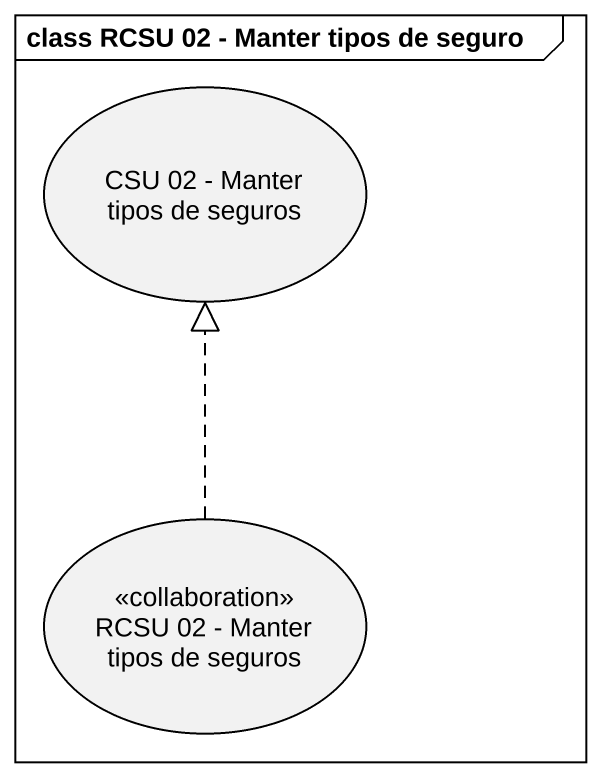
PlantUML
@startuml
mainframe class RCSU 02 - Manter tipos de seguro
usecase "CSU 02 - Manter tipos de seguros" as CSU_02_Manter_tipos_de
usecase "RCSU 02 - Manter tipos de seguros" as RCSU_02_Manter_tipos_de <<collaboration>>
RCSU_02_Manter_tipos_de .up.|> CSU_02_Manter_tipos_de
@enduml
